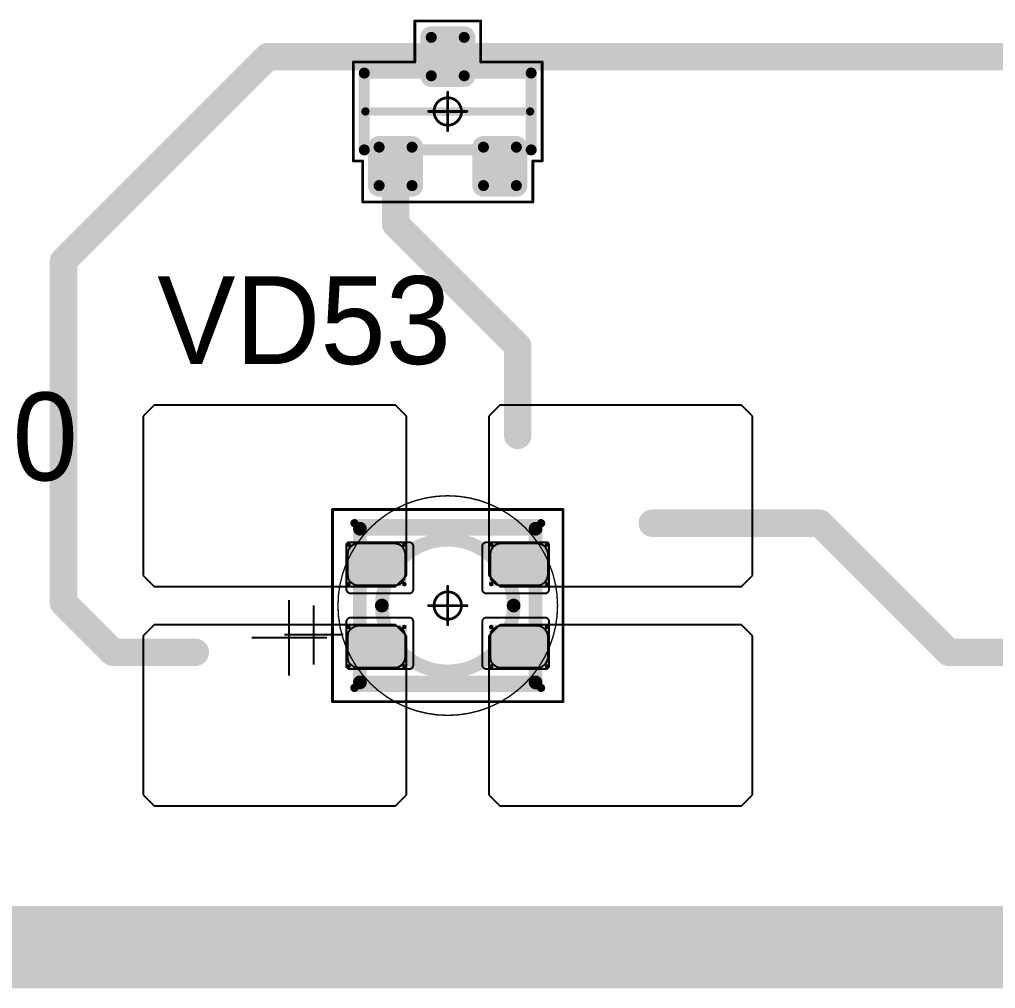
# Model space of a CAD drawing. Header units: millimetres. Extents: x 0 to 400, y 0 to 514.
# Drawn here: x 192.2 to 209.98, y 445.53 to 463.17 of the extents above; entities that cross this region are included whole.
import ezdxf

# ---------------------------------------------------------------- set-up
doc = ezdxf.new("R2010")
doc.units = ezdxf.units.MM
for name, color, linetype in [('Mechanical13', 56, 'Continuous'), ('Mechanical15', 56, 'Continuous'), ('Mechanical2', 216, 'Continuous'), ('TopLayer', 1, 'Continuous'), ('TopOverlay', 2, 'Continuous'), ('TopPaste', 8, 'Continuous'), ('TopSolder', 216, 'Continuous')]:
    doc.layers.add(name, color=color, linetype=linetype)

# ---------------------------------------------------------------- blocks, each defined once
blk = doc.blocks.new('SOT23_129')
at = {"layer": 'Mechanical13', "const_width": 0.2}
for points in [[(-0.7, 1.52), (0.7, 1.52)], [(-0.7, 1.52), (-0.7, -1.52)], [(0.7, 1.52), (0.7, -1.52)], [(-0.7, -1.52), (0.7, -1.52)]]:
    blk.add_lwpolyline(points, dxfattribs=at)
at = {"layer": 'Mechanical13', "const_width": 0.1}
for points in [[(-0.75, 1.52, 1), (-0.65, 1.52, 1)], [(-0.75, 1.52, 1), (-0.65, 1.52, 1)], [(0.65, 1.52, 1), (0.75, 1.52, 1)], [(0.65, 1.52, 1), (0.75, 1.52, 1)], [(-0.75, -1.52, 1), (-0.65, -1.52, 1)], [(-0.75, -1.52, 1), (-0.65, -1.52, 1)], [(0.65, -1.52, 1), (0.75, -1.52, 1)], [(0.65, -1.52, 1), (0.75, -1.52, 1)]]:
    blk.add_lwpolyline(points, format="xyb", close=True, dxfattribs=at)
at = {"layer": 'Mechanical15', "const_width": 0.05}
for points in [[(-0.9, 1.72), (-0.9, 1.55)], [(-0.9, 1.72), (0.9, 1.72)], [(0.9, 1.72), (0.9, 0.6)], [(-1.65, 1.55), (-1.65, -1.55)], [(-1.65, 1.55), (-0.9, 1.55)], [(0.9, 0.6), (1.65, 0.6)], [(1.65, 0.6), (1.65, -0.6)], [(0, 0.35), (0, -0.35)], [(-0.35, 0), (0.35, 0)], [(0.9, -0.6), (1.65, -0.6)], [(0.9, -0.6), (0.9, -1.72)], [(-1.65, -1.55), (-0.9, -1.55)], [(-0.9, -1.55), (-0.9, -1.72)], [(-0.9, -1.72), (0.9, -1.72)]]:
    blk.add_lwpolyline(points, dxfattribs=at)
at = {"layer": 'Mechanical15'}
for points, const_width in [([(-0.913, 1.72, 1), (-0.888, 1.72, 1)], 0.025), ([(-0.913, 1.72, 1), (-0.888, 1.72, 1)], 0.025), ([(0.888, 1.72, 1), (0.913, 1.72, 1)], 0.025), ([(0.888, 1.72, 1), (0.913, 1.72, 1)], 0.025), ([(-1.662, 1.55, 1), (-1.637, 1.55, 1)], 0.025), ([(-1.662, 1.55, 1), (-1.637, 1.55, 1)], 0.025), ([(-0.913, 1.55, 1), (-0.888, 1.55, 1)], 0.025), ([(-0.913, 1.55, 1), (-0.888, 1.55, 1)], 0.025), ([(0.888, 0.6, 1), (0.913, 0.6, 1)], 0.025), ([(0.888, 0.6, 1), (0.913, 0.6, 1)], 0.025), ([(1.637, 0.6, 1), (1.662, 0.6, 1)], 0.025), ([(1.637, 0.6, 1), (1.662, 0.6, 1)], 0.025), ([(-0.012, 0.35, 1), (0.012, 0.35, 1)], 0.025), ([(0.25, 0, 1), (-0.25, 0, 1)], 0.05), ([(-0.362, 0, 1), (-0.337, 0, 1)], 0.025), ([(-0.262, 0, 1), (-0.238, 0, 1)], 0.025), ([(0.238, 0, 1), (0.262, 0, 1)], 0.025), ([(0.337, 0, 1), (0.362, 0, 1)], 0.025), ([(-0.012, -0.35, 1), (0.012, -0.35, 1)], 0.025), ([(0.888, -0.6, 1), (0.913, -0.6, 1)], 0.025), ([(0.888, -0.6, 1), (0.913, -0.6, 1)], 0.025), ([(1.637, -0.6, 1), (1.662, -0.6, 1)], 0.025), ([(1.637, -0.6, 1), (1.662, -0.6, 1)], 0.025), ([(-1.662, -1.55, 1), (-1.637, -1.55, 1)], 0.025), ([(-1.662, -1.55, 1), (-1.637, -1.55, 1)], 0.025), ([(-0.913, -1.55, 1), (-0.888, -1.55, 1)], 0.025), ([(-0.913, -1.55, 1), (-0.888, -1.55, 1)], 0.025), ([(-0.913, -1.72, 1), (-0.888, -1.72, 1)], 0.025), ([(-0.913, -1.72, 1), (-0.888, -1.72, 1)], 0.025), ([(0.888, -1.72, 1), (0.913, -1.72, 1)], 0.025), ([(0.888, -1.72, 1), (0.913, -1.72, 1)], 0.025)]:
    blk.add_lwpolyline(points, format="xyb", close=True, dxfattribs=dict(at, const_width=const_width))
at = {"layer": 'TopLayer', "const_width": 0.1}
for points in [[(-1.4, 1.25, 1), (-1.3, 1.25, 1)], [(-0.7, 1.25, 1), (-0.6, 1.25, 1)], [(-1.4, 0.65, 1), (-1.3, 0.65, 1)], [(-0.7, 0.65, 1), (-0.6, 0.65, 1)], [(0.6, 0.3, 1), (0.7, 0.3, 1)], [(1.3, 0.3, 1), (1.4, 0.3, 1)], [(0.6, -0.3, 1), (0.7, -0.3, 1)], [(1.3, -0.3, 1), (1.4, -0.3, 1)], [(-1.4, -0.65, 1), (-1.3, -0.65, 1)], [(-0.7, -0.65, 1), (-0.6, -0.65, 1)], [(-1.4, -1.25, 1), (-1.3, -1.25, 1)], [(-0.7, -1.25, 1), (-0.6, -1.25, 1)]]:
    blk.add_lwpolyline(points, format="xyb", close=True, dxfattribs=at)
at = {"layer": 'TopLayer'}
for points in [[(-1.45, 1.25), (-1.45, 0.65), (-0.55, 1.25), (-0.55, 0.65)], [(-1.35, 1.35), (-1.35, 0.55), (-0.65, 1.35), (-0.65, 0.55)], [(0.65, 0.4), (0.65, -0.4), (1.35, 0.4), (1.35, -0.4)], [(0.55, 0.3), (0.55, -0.3), (1.45, 0.3), (1.45, -0.3)], [(-1.45, -0.65), (-1.45, -1.25), (-0.55, -0.65), (-0.55, -1.25)], [(-1.35, -0.55), (-1.35, -1.35), (-0.65, -0.55), (-0.65, -1.35)]]:
    blk.add_solid(points, dxfattribs=at)
at = {"layer": 'TopOverlay', "const_width": 0.15}
blk.add_lwpolyline([(0, 1.5), (0, -1.5)], dxfattribs=at)
at = {"layer": 'TopOverlay', "const_width": 0.075}
for points in [[(-0.038, 1.5, 1), (0.038, 1.5, 1)], [(-0.038, -1.5, 1), (0.038, -1.5, 1)]]:
    blk.add_lwpolyline(points, format="xyb", close=True, dxfattribs=at)
at = {"layer": 'TopPaste', "const_width": 0.075}
for points in [[(-1.387, 1.25, 1), (-1.313, 1.25, 1)], [(-0.687, 1.25, 1), (-0.613, 1.25, 1)], [(-1.387, 0.65, 1), (-1.313, 0.65, 1)], [(-0.687, 0.65, 1), (-0.613, 0.65, 1)], [(0.613, 0.3, 1), (0.687, 0.3, 1)], [(1.313, 0.3, 1), (1.387, 0.3, 1)], [(0.613, -0.3, 1), (0.687, -0.3, 1)], [(1.313, -0.3, 1), (1.387, -0.3, 1)], [(-1.387, -0.65, 1), (-1.313, -0.65, 1)], [(-0.687, -0.65, 1), (-0.613, -0.65, 1)], [(-1.387, -1.25, 1), (-1.313, -1.25, 1)], [(-0.687, -1.25, 1), (-0.613, -1.25, 1)]]:
    blk.add_lwpolyline(points, format="xyb", close=True, dxfattribs=at)
at = {"layer": 'TopPaste'}
for points in [[(-1.425, 1.25), (-1.425, 0.65), (-0.575, 1.25), (-0.575, 0.65)], [(-1.35, 1.325), (-1.35, 0.575), (-0.65, 1.325), (-0.65, 0.575)], [(0.65, 0.375), (0.65, -0.375), (1.35, 0.375), (1.35, -0.375)], [(0.575, 0.3), (0.575, -0.3), (1.425, 0.3), (1.425, -0.3)], [(-1.425, -0.65), (-1.425, -1.25), (-0.575, -0.65), (-0.575, -1.25)], [(-1.35, -0.575), (-1.35, -1.325), (-0.65, -0.575), (-0.65, -1.325)]]:
    blk.add_solid(points, dxfattribs=at)
at = {"layer": 'TopSolder', "const_width": 0.202}
for points in [[(-1.451, 1.25, 1), (-1.249, 1.25, 1)], [(-0.751, 1.25, 1), (-0.549, 1.25, 1)], [(-1.451, 0.65, 1), (-1.249, 0.65, 1)], [(-0.751, 0.65, 1), (-0.549, 0.65, 1)], [(0.549, 0.3, 1), (0.751, 0.3, 1)], [(1.249, 0.3, 1), (1.451, 0.3, 1)], [(0.549, -0.3, 1), (0.751, -0.3, 1)], [(1.249, -0.3, 1), (1.451, -0.3, 1)], [(-1.451, -0.65, 1), (-1.249, -0.65, 1)], [(-0.751, -0.65, 1), (-0.549, -0.65, 1)], [(-1.451, -1.25, 1), (-1.249, -1.25, 1)], [(-0.751, -1.25, 1), (-0.549, -1.25, 1)]]:
    blk.add_lwpolyline(points, format="xyb", close=True, dxfattribs=at)
at = {"layer": 'TopSolder'}
for points in [[(-1.35, 1.452), (-1.35, 0.448), (-0.65, 1.452), (-0.65, 0.448)], [(-1.552, 1.25), (-1.552, 0.65), (-0.448, 1.25), (-0.448, 0.65)], [(0.65, 0.502), (0.65, -0.502), (1.35, 0.502), (1.35, -0.502)], [(0.448, 0.3), (0.448, -0.3), (1.552, 0.3), (1.552, -0.3)], [(-1.35, -0.448), (-1.35, -1.452), (-0.65, -0.448), (-0.65, -1.452)], [(-1.552, -0.65), (-1.552, -1.25), (-0.448, -0.65), (-0.448, -1.25)]]:
    blk.add_solid(points, dxfattribs=at)
blk = doc.blocks.new('E65F_302')
at = {"layer": 'Mechanical13'}
for p, q in [((2.441, 1.071), (2.441, 0)), ((1.905, 0.536), (2.976, 0.536))]:
    blk.add_line(p, q, dxfattribs=at)
at = {"layer": 'Mechanical13', "const_width": 0.25}
for points in [[(-1.6, 1.4), (-1.6, -1.4)], [(1.6, 1.4), (-1.6, 1.4)], [(1.6, 1.4), (1.6, -1.4)], [(1.6, -1.4), (-1.6, -1.4)]]:
    blk.add_lwpolyline(points, dxfattribs=at)
at = {"layer": 'Mechanical13'}
for points, const_width in [([(-1.663, 1.4, 1), (-1.538, 1.4, 1)], 0.125), ([(-1.663, 1.4, 1), (-1.538, 1.4, 1)], 0.125), ([(1.537, 1.4, 1), (1.662, 1.4, 1)], 0.125), ([(1.537, 1.4, 1), (1.662, 1.4, 1)], 0.125), ([(1.2, 0, 1), (-1.2, 0, 1)], 0.25), ([(-1.263, 0, 1), (-1.138, 0, 1)], 0.125), ([(1.137, 0, 1), (1.262, 0, 1)], 0.125), ([(-1.663, -1.4, 1), (-1.538, -1.4, 1)], 0.125), ([(-1.663, -1.4, 1), (-1.538, -1.4, 1)], 0.125), ([(1.537, -1.4, 1), (1.662, -1.4, 1)], 0.125), ([(1.537, -1.4, 1), (1.662, -1.4, 1)], 0.125)]:
    blk.add_lwpolyline(points, format="xyb", close=True, dxfattribs=dict(at, const_width=const_width))
at = {"layer": 'Mechanical15', "const_width": 0.05}
for points in [[(2.1, 1.75), (-2.1, 1.75)], [(-2.1, 1.75), (-2.1, -1.75)], [(2.1, 1.75), (2.1, -1.75)], [(0, 0.35), (0, -0.35)], [(0, 0.35), (0, -0.35)], [(0.35, 0), (-0.35, 0)], [(0.35, 0), (-0.35, 0)], [(2.1, -1.75), (-2.1, -1.75)]]:
    blk.add_lwpolyline(points, dxfattribs=at)
at = {"layer": 'Mechanical15'}
for points, const_width in [([(-2.113, 1.75, 1), (-2.088, 1.75, 1)], 0.025), ([(-2.113, 1.75, 1), (-2.088, 1.75, 1)], 0.025), ([(2.087, 1.75, 1), (2.112, 1.75, 1)], 0.025), ([(2.087, 1.75, 1), (2.112, 1.75, 1)], 0.025), ([(-0.013, 0.35, 1), (0.012, 0.35, 1)], 0.025), ([(-0.013, 0.35, 1), (0.012, 0.35, 1)], 0.025), ([(0.25, 0, 1), (-0.25, 0, 1)], 0.05), ([(0.25, 0, 1), (-0.25, 0, 1)], 0.05), ([(-0.363, 0, 1), (-0.338, 0, 1)], 0.025), ([(-0.363, 0, 1), (-0.338, 0, 1)], 0.025), ([(-0.263, 0, 1), (-0.238, 0, 1)], 0.025), ([(-0.263, 0, 1), (-0.238, 0, 1)], 0.025), ([(0.237, 0, 1), (0.262, 0, 1)], 0.025), ([(0.237, 0, 1), (0.262, 0, 1)], 0.025), ([(0.337, 0, 1), (0.362, 0, 1)], 0.025), ([(0.337, 0, 1), (0.362, 0, 1)], 0.025), ([(-0.013, -0.35, 1), (0.012, -0.35, 1)], 0.025), ([(-0.013, -0.35, 1), (0.012, -0.35, 1)], 0.025), ([(-2.113, -1.75, 1), (-2.088, -1.75, 1)], 0.025), ([(-2.113, -1.75, 1), (-2.088, -1.75, 1)], 0.025), ([(2.087, -1.75, 1), (2.112, -1.75, 1)], 0.025), ([(2.087, -1.75, 1), (2.112, -1.75, 1)], 0.025)]:
    blk.add_lwpolyline(points, format="xyb", close=True, dxfattribs=dict(at, const_width=const_width))
at = {"layer": 'TopLayer'}
for p, q in [((-5.35, 3.65), (-5.55, 3.45)), ((-0.95, 3.65), (-5.35, 3.65)), ((-5.35, 3.65), (-5.35, 3.65)), ((-0.75, 3.45), (-0.95, 3.65)), ((0.95, 3.65), (0.75, 3.45)), ((5.35, 3.65), (0.95, 3.65)), ((0.95, 3.65), (0.95, 3.65)), ((5.55, 3.45), (5.35, 3.65)), ((-5.55, 3.45), (-5.55, 3.45)), ((-5.55, 3.45), (-5.55, 0.55)), ((-0.75, 0.55), (-0.75, 3.45)), ((0.75, 3.45), (0.75, 3.45)), ((0.75, 3.45), (0.75, 0.55)), ((5.55, 0.55), (5.55, 3.45)), ((-5.55, 0.55), (-5.35, 0.35)), ((-0.95, 0.35), (-0.75, 0.55)), ((0.75, 0.55), (0.95, 0.35)), ((5.35, 0.35), (5.55, 0.55)), ((-5.35, 0.35), (-0.95, 0.35)), ((0.95, 0.35), (5.35, 0.35)), ((-5.35, -0.35), (-5.55, -0.55)), ((-0.95, -0.35), (-5.35, -0.35)), ((-5.35, -0.35), (-5.35, -0.35)), ((-0.75, -0.55), (-0.95, -0.35)), ((0.95, -0.35), (0.75, -0.55)), ((5.35, -0.35), (0.95, -0.35)), ((0.95, -0.35), (0.95, -0.35)), ((5.55, -0.55), (5.35, -0.35)), ((-5.55, -0.55), (-5.55, -0.55)), ((-5.55, -0.55), (-5.55, -3.45)), ((-0.75, -3.45), (-0.75, -0.55)), ((0.75, -0.55), (0.75, -0.55)), ((0.75, -0.55), (0.75, -3.45)), ((5.55, -3.45), (5.55, -0.55)), ((-5.55, -3.45), (-5.35, -3.65)), ((-0.95, -3.65), (-0.75, -3.45)), ((0.75, -3.45), (0.95, -3.65)), ((5.35, -3.65), (5.55, -3.45)), ((-5.35, -3.65), (-0.95, -3.65)), ((0.95, -3.65), (5.35, -3.65))]:
    blk.add_line(p, q, dxfattribs=at)
at = {"layer": 'TopLayer', "const_width": 0.04}
for points in [[(-1.83, 1.11, 1), (-1.79, 1.11, 1)], [(-0.81, 1.11, 1), (-0.77, 1.11, 1)], [(0.77, 1.11, 1), (0.81, 1.11, 1)], [(1.79, 1.11, 1), (1.83, 1.11, 1)], [(-1.83, 0.39, 1), (-1.79, 0.39, 1)], [(-0.81, 0.39, 1), (-0.77, 0.39, 1)], [(0.77, 0.39, 1), (0.81, 0.39, 1)], [(1.79, 0.39, 1), (1.83, 0.39, 1)], [(-1.83, -0.39, 1), (-1.79, -0.39, 1)], [(-0.81, -0.39, 1), (-0.77, -0.39, 1)], [(0.77, -0.39, 1), (0.81, -0.39, 1)], [(1.79, -0.39, 1), (1.83, -0.39, 1)], [(-1.83, -1.11, 1), (-1.79, -1.11, 1)], [(-0.81, -1.11, 1), (-0.77, -1.11, 1)], [(0.77, -1.11, 1), (0.81, -1.11, 1)], [(1.79, -1.11, 1), (1.83, -1.11, 1)]]:
    blk.add_lwpolyline(points, format="xyb", close=True, dxfattribs=at)
at = {"layer": 'TopLayer'}
for points in [[(-1.85, 1.11), (-1.85, 0.39), (-0.75, 1.11), (-0.75, 0.39)], [(-1.81, 1.15), (-1.81, 0.35), (-0.79, 1.15), (-0.79, 0.35)], [(0.75, 1.11), (0.75, 0.39), (1.85, 1.11), (1.85, 0.39)], [(0.79, 1.15), (0.79, 0.35), (1.81, 1.15), (1.81, 0.35)], [(-1.81, -0.35), (-1.81, -1.15), (-0.79, -0.35), (-0.79, -1.15)], [(0.79, -0.35), (0.79, -1.15), (1.81, -0.35), (1.81, -1.15)], [(-1.85, -0.39), (-1.85, -1.11), (-0.75, -0.39), (-0.75, -1.11)], [(0.75, -0.39), (0.75, -1.11), (1.85, -0.39), (1.85, -1.11)]]:
    blk.add_solid(points, dxfattribs=at)
at = {"layer": 'TopOverlay'}
for p, q in [((2.886, 1.271), (2.886, -0.1)), ((2.2, 0.586), (3.571, 0.586))]:
    blk.add_line(p, q, dxfattribs=at)
at = {"layer": 'TopOverlay', "const_width": 0.15}
for points in [[(1.7, 1.5), (-1.7, 1.5)], [(1.7, -1.5), (-1.7, -1.5)]]:
    blk.add_lwpolyline(points, dxfattribs=at)
at = {"layer": 'TopOverlay', "const_width": 0.075}
for points in [[(-1.738, 1.5, 1), (-1.663, 1.5, 1)], [(1.662, 1.5, 1), (1.737, 1.5, 1)], [(-1.738, -1.5, 1), (-1.663, -1.5, 1)], [(1.662, -1.5, 1), (1.737, -1.5, 1)]]:
    blk.add_lwpolyline(points, format="xyb", close=True, dxfattribs=at)
at = {"layer": 'TopPaste'}
for p, q in [((-1.773, 1.073), (-1.814, 1.011)), ((-1.711, 1.114), (-1.773, 1.073)), ((-1.638, 1.129), (-1.711, 1.114)), ((-0.963, 1.129), (-1.638, 1.129)), ((-0.889, 1.114), (-0.963, 1.129)), ((-0.827, 1.073), (-0.889, 1.114)), ((-0.786, 1.011), (-0.827, 1.073)), ((0.827, 1.073), (0.786, 1.011)), ((0.889, 1.114), (0.827, 1.073)), ((0.962, 1.129), (0.889, 1.114)), ((1.637, 1.129), (0.962, 1.129)), ((1.711, 1.114), (1.637, 1.129)), ((1.773, 1.073), (1.711, 1.114)), ((1.814, 1.011), (1.773, 1.073)), ((-1.814, 1.011), (-1.829, 0.938)), ((-1.829, 0.938), (-1.829, 0.563)), ((-0.771, 0.938), (-0.786, 1.011)), ((-0.771, 0.563), (-0.771, 0.938)), ((0.786, 1.011), (0.771, 0.938)), ((0.771, 0.938), (0.771, 0.563)), ((1.829, 0.938), (1.814, 1.011)), ((1.829, 0.563), (1.829, 0.938)), ((-1.829, 0.563), (-1.814, 0.489)), ((-0.786, 0.489), (-0.771, 0.563)), ((0.771, 0.563), (0.786, 0.489)), ((1.814, 0.489), (1.829, 0.563)), ((-1.814, 0.489), (-1.773, 0.427)), ((-1.773, 0.427), (-1.711, 0.386)), ((-1.711, 0.386), (-1.638, 0.371)), ((-1.638, 0.371), (-0.963, 0.371)), ((-0.963, 0.371), (-0.889, 0.386)), ((-0.889, 0.386), (-0.827, 0.427)), ((-0.827, 0.427), (-0.786, 0.489)), ((0.786, 0.489), (0.827, 0.427)), ((0.827, 0.427), (0.889, 0.386)), ((0.889, 0.386), (0.962, 0.371)), ((0.962, 0.371), (1.637, 0.371)), ((1.637, 0.371), (1.711, 0.386)), ((1.711, 0.386), (1.773, 0.427)), ((1.773, 0.427), (1.814, 0.489)), ((-1.814, -0.489), (-1.829, -0.563)), ((-1.773, -0.427), (-1.814, -0.489)), ((-1.711, -0.386), (-1.773, -0.427)), ((-1.638, -0.371), (-1.711, -0.386)), ((-0.963, -0.371), (-1.638, -0.371)), ((-0.889, -0.386), (-0.963, -0.371)), ((-0.827, -0.427), (-0.889, -0.386)), ((-0.786, -0.489), (-0.827, -0.427)), ((-0.771, -0.563), (-0.786, -0.489)), ((0.786, -0.489), (0.771, -0.563)), ((0.827, -0.427), (0.786, -0.489)), ((0.889, -0.386), (0.827, -0.427)), ((0.962, -0.371), (0.889, -0.386)), ((1.637, -0.371), (0.962, -0.371)), ((1.711, -0.386), (1.637, -0.371)), ((1.773, -0.427), (1.711, -0.386)), ((1.814, -0.489), (1.773, -0.427)), ((1.829, -0.563), (1.814, -0.489)), ((-1.829, -0.563), (-1.829, -0.938)), ((-0.771, -0.938), (-0.771, -0.563)), ((0.771, -0.563), (0.771, -0.938)), ((1.829, -0.938), (1.829, -0.563)), ((-1.829, -0.938), (-1.814, -1.011)), ((-1.814, -1.011), (-1.773, -1.073)), ((-0.827, -1.073), (-0.786, -1.011)), ((-0.786, -1.011), (-0.771, -0.938)), ((0.771, -0.938), (0.786, -1.011)), ((0.786, -1.011), (0.827, -1.073)), ((1.773, -1.073), (1.814, -1.011)), ((1.814, -1.011), (1.829, -0.938)), ((-1.773, -1.073), (-1.711, -1.114)), ((-1.711, -1.114), (-1.638, -1.129)), ((-1.638, -1.129), (-0.963, -1.129)), ((-0.963, -1.129), (-0.889, -1.114)), ((-0.889, -1.114), (-0.827, -1.073)), ((0.827, -1.073), (0.889, -1.114)), ((0.889, -1.114), (0.962, -1.129)), ((0.962, -1.129), (1.637, -1.129)), ((1.637, -1.129), (1.711, -1.114)), ((1.711, -1.114), (1.773, -1.073))]:
    blk.add_line(p, q, dxfattribs=at)
at = {"layer": 'TopSolder'}
for p, q in [((-1.842, 1.129), (-1.85, 1.111)), ((-1.85, 1.111), (-1.85, 1.101)), ((-1.85, 1.101), (-1.85, 1.101)), ((-1.85, 1.101), (-1.85, 0.301)), ((-1.828, 1.143), (-1.842, 1.129)), ((-1.81, 1.151), (-1.828, 1.143)), ((-1.8, 1.151), (-1.81, 1.151)), ((-0.7, 1.151), (-1.8, 1.151)), ((-0.685, 1.151), (-0.7, 1.151)), ((-0.7, 1.151), (-0.7, 1.151)), ((-0.658, 1.139), (-0.685, 1.151)), ((-0.636, 1.118), (-0.658, 1.139)), ((-0.625, 1.09), (-0.636, 1.118)), ((-0.625, 1.076), (-0.625, 1.09)), ((-0.625, 0.301), (-0.625, 1.076)), ((0.636, 1.118), (0.625, 1.09)), ((0.625, 1.09), (0.625, 1.076)), ((0.625, 1.076), (0.625, 1.076)), ((0.625, 1.076), (0.625, 0.301)), ((0.657, 1.139), (0.636, 1.118)), ((0.685, 1.151), (0.657, 1.139)), ((0.7, 1.151), (0.685, 1.151)), ((1.8, 1.151), (0.7, 1.151)), ((1.81, 1.151), (1.8, 1.151)), ((1.8, 1.151), (1.8, 1.151)), ((1.828, 1.143), (1.81, 1.151)), ((1.842, 1.129), (1.828, 1.143)), ((1.85, 1.111), (1.842, 1.129)), ((1.85, 1.101), (1.85, 1.111)), ((1.85, 0.301), (1.85, 1.101)), ((-1.85, 0.301), (-1.85, 0.286)), ((-1.85, 0.286), (-1.839, 0.258)), ((-1.839, 0.258), (-1.818, 0.237)), ((-1.818, 0.237), (-1.79, 0.226)), ((-1.79, 0.226), (-1.775, 0.226)), ((-1.775, 0.226), (-1.775, 0.226)), ((-1.775, 0.226), (-0.7, 0.226)), ((-0.7, 0.226), (-0.685, 0.226)), ((-0.685, 0.226), (-0.658, 0.237)), ((-0.658, 0.237), (-0.636, 0.258)), ((-0.636, 0.258), (-0.625, 0.286)), ((-0.625, 0.286), (-0.625, 0.301)), ((-0.625, 0.301), (-0.625, 0.301)), ((0.625, 0.301), (0.625, 0.286)), ((0.625, 0.286), (0.636, 0.258)), ((0.636, 0.258), (0.657, 0.237)), ((0.657, 0.237), (0.685, 0.226)), ((0.685, 0.226), (0.7, 0.226)), ((0.7, 0.226), (0.7, 0.226)), ((0.7, 0.226), (1.775, 0.226)), ((1.775, 0.226), (1.79, 0.226)), ((1.79, 0.226), (1.817, 0.237)), ((1.817, 0.237), (1.839, 0.258)), ((1.839, 0.258), (1.85, 0.286)), ((1.85, 0.286), (1.85, 0.301)), ((1.85, 0.301), (1.85, 0.301)), ((-1.839, -0.257), (-1.85, -0.285)), ((-1.85, -0.285), (-1.85, -0.299)), ((-1.85, -0.299), (-1.85, -0.299)), ((-1.85, -0.299), (-1.85, -1.099)), ((-1.818, -0.236), (-1.839, -0.257)), ((-1.79, -0.224), (-1.818, -0.236)), ((-1.775, -0.224), (-1.79, -0.224)), ((-0.7, -0.224), (-1.775, -0.224)), ((-0.685, -0.224), (-0.7, -0.224)), ((-0.7, -0.224), (-0.7, -0.224)), ((-0.658, -0.236), (-0.685, -0.224)), ((-0.636, -0.257), (-0.658, -0.236)), ((-0.625, -0.285), (-0.636, -0.257)), ((-0.625, -0.299), (-0.625, -0.285)), ((-0.625, -1.074), (-0.625, -0.299)), ((0.636, -0.257), (0.625, -0.285)), ((0.625, -0.285), (0.625, -0.299)), ((0.625, -0.299), (0.625, -0.299)), ((0.625, -0.299), (0.625, -1.074)), ((0.657, -0.236), (0.636, -0.257)), ((0.685, -0.224), (0.657, -0.236)), ((0.7, -0.224), (0.685, -0.224)), ((1.775, -0.224), (0.7, -0.224)), ((1.79, -0.224), (1.775, -0.224)), ((1.775, -0.224), (1.775, -0.224)), ((1.817, -0.236), (1.79, -0.224)), ((1.839, -0.257), (1.817, -0.236)), ((1.85, -0.285), (1.839, -0.257)), ((1.85, -0.299), (1.85, -0.285)), ((1.85, -1.099), (1.85, -0.299)), ((-1.85, -1.099), (-1.85, -1.109)), ((-1.85, -1.109), (-1.842, -1.128)), ((-1.842, -1.128), (-1.828, -1.142)), ((-1.828, -1.142), (-1.81, -1.149)), ((-1.81, -1.149), (-1.8, -1.149)), ((-1.8, -1.149), (-0.7, -1.149)), ((-1.8, -1.149), (-1.8, -1.149)), ((-0.7, -1.149), (-0.685, -1.149)), ((-0.685, -1.149), (-0.658, -1.138)), ((-0.658, -1.138), (-0.636, -1.117)), ((-0.636, -1.117), (-0.625, -1.089)), ((-0.625, -1.089), (-0.625, -1.074)), ((-0.625, -1.074), (-0.625, -1.074)), ((0.625, -1.074), (0.625, -1.089)), ((0.625, -1.089), (0.636, -1.117)), ((0.636, -1.117), (0.657, -1.138)), ((0.657, -1.138), (0.685, -1.149)), ((0.685, -1.149), (0.7, -1.149)), ((0.7, -1.149), (1.8, -1.149)), ((0.7, -1.149), (0.7, -1.149)), ((1.8, -1.149), (1.81, -1.149)), ((1.81, -1.149), (1.828, -1.142)), ((1.828, -1.142), (1.842, -1.128)), ((1.842, -1.128), (1.85, -1.109)), ((1.85, -1.109), (1.85, -1.099)), ((1.85, -1.099), (1.85, -1.099))]:
    blk.add_line(p, q, dxfattribs=at)

msp = doc.modelspace()

# ---------------------------------------------------------------- linework, layer by layer
at = {"layer": 'Mechanical2'}
for points, const_width in [([(202, 452.5, 1), (198, 452.5, 1)], 0.0254), ([(200, 454.5, 1), (200, 454.5, 1)], 0.0005), ([(197.994, 452.5, 1), (198.006, 452.5, 1)], 0.0127), ([(198, 452.5, 1), (198, 452.5, 1)], 0.0005), ([(201.994, 452.5, 1), (202.006, 452.5, 1)], 0.0127), ([(202, 452.5, 1), (202, 452.5, 1)], 0.0005), ([(200, 450.5, 1), (200, 450.5, 1)], 0.0005)]:
    msp.add_lwpolyline(points, format="xyb", close=True, dxfattribs=dict(at, const_width=const_width))
at = {"layer": 'Mechanical2', "const_width": 0.001}
for points in [[(200, 450.5), (200, 454.5)], [(198, 452.5), (202, 452.5)]]:
    msp.add_lwpolyline(points, dxfattribs=at)
at = {"layer": 'TopLayer'}
for points, const_width in [([(193, 458.775), (196.725, 462.5)], 0.5), ([(196.725, 462.5), (200, 462.5)], 0.5), ([(200, 462.5), (212.9, 462.5)], 0.5), ([(199.05, 459.45), (199.05, 460.5)], 0.5), ([(199.05, 459.45), (201.275, 457.225)], 0.5), ([(193, 452.55), (193, 458.775)], 0.5), ([(201.275, 455.6), (201.275, 457.225)], 0.5), ([(203.725, 454), (206.775, 454)], 0.5), ([(206.775, 454), (209.125, 451.65)], 0.5), ([(193, 452.55), (193.9, 451.65)], 0.5), ([(193.9, 451.65), (195.4, 451.65)], 0.5), ([(209.125, 451.65), (213.9, 451.65)], 0.5), ([(190.05, 446.275), (244.475, 446.275)], 1.5)]:
    msp.add_lwpolyline(points, dxfattribs=dict(at, const_width=const_width))
at = {"layer": 'TopLayer', "const_width": 0.25}
for points in [[(196.6, 462.5, 1), (196.85, 462.5, 1)], [(196.6, 462.5, 1), (196.85, 462.5, 1)], [(199.875, 462.5, 1), (200.125, 462.5, 1)], [(199.875, 462.5, 1), (200.125, 462.5, 1)], [(198.925, 460.5, 1), (199.175, 460.5, 1)], [(198.925, 459.45, 1), (199.175, 459.45, 1)], [(198.925, 459.45, 1), (199.175, 459.45, 1)], [(192.875, 458.775, 1), (193.125, 458.775, 1)], [(192.875, 458.775, 1), (193.125, 458.775, 1)], [(201.15, 457.225, 1), (201.4, 457.225, 1)], [(201.15, 457.225, 1), (201.4, 457.225, 1)], [(201.15, 455.6, 1), (201.4, 455.6, 1)], [(203.6, 454, 1), (203.85, 454, 1)], [(206.65, 454, 1), (206.9, 454, 1)], [(206.65, 454, 1), (206.9, 454, 1)], [(192.875, 452.55, 1), (193.125, 452.55, 1)], [(192.875, 452.55, 1), (193.125, 452.55, 1)], [(193.775, 451.65, 1), (194.025, 451.65, 1)], [(193.775, 451.65, 1), (194.025, 451.65, 1)], [(195.275, 451.65, 1), (195.525, 451.65, 1)], [(209, 451.65, 1), (209.25, 451.65, 1)], [(209, 451.65, 1), (209.25, 451.65, 1)]]:
    msp.add_lwpolyline(points, format="xyb", close=True, dxfattribs=at)

# ---------------------------------------------------------------- block references
for name, p, rotation in [('SOT23_129', (200, 461.5), 90), ('E65F_302', (200, 452.5), 180)]:
    msp.add_blockref(name, p, dxfattribs=dict(rotation=rotation))

# ---------------------------------------------------------------- texts
at = {"layer": 'TopOverlay'}
for s, p in [('VD53', (194.707, 456.9)), ('R10', (189.337, 454.78))]:
    msp.add_text(s, height=1.6, dxfattribs=at).set_placement(p)

doc.saveas('drawing.dxf')
